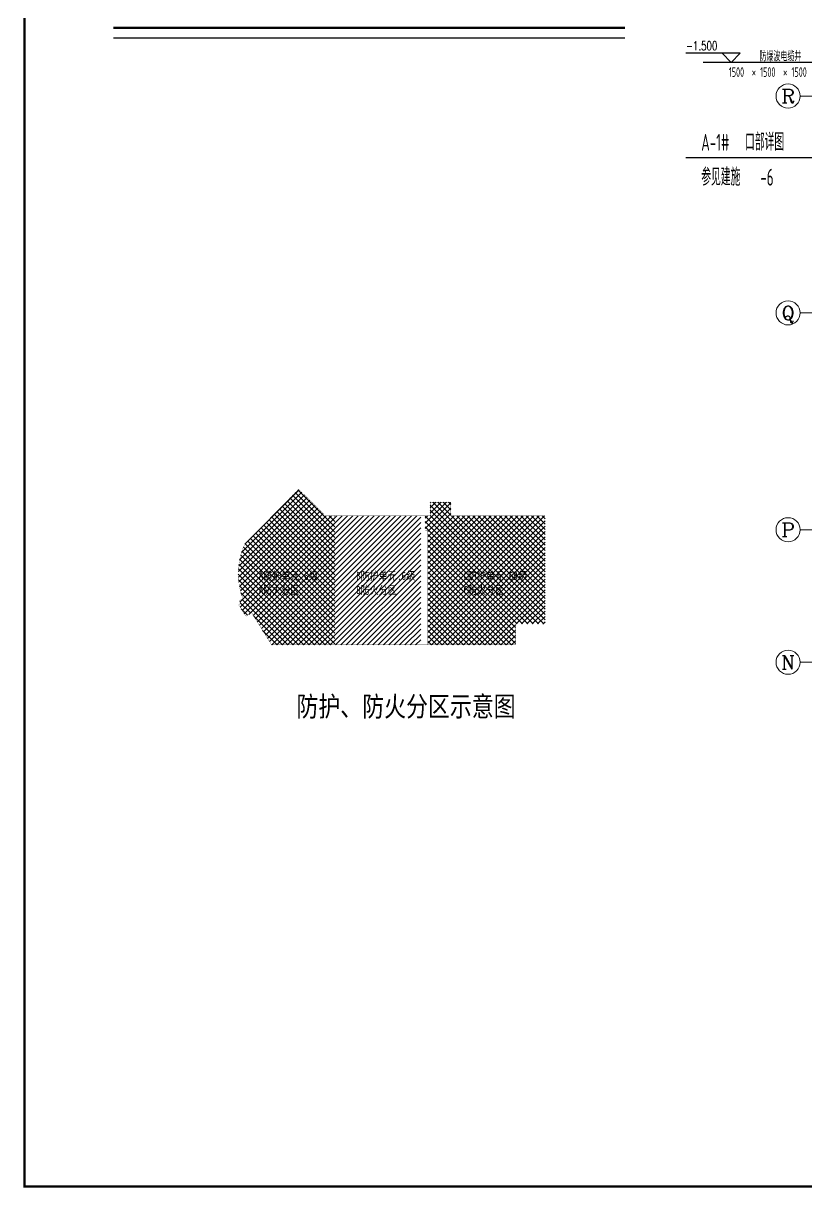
# Model space of a CAD drawing. Extents: x 1596194 to 1987057, y -212608 to 63160.
# Drawn here: x 1596194 to 1635195, y -58460 to -467 of the extents above; entities that cross this region are included whole.
import ezdxf
from ezdxf.enums import TextEntityAlignment as Align

# ---------------------------------------------------------------- set-up
doc = ezdxf.new("R2010")
doc.units = 0
doc.header["$LTSCALE"] = 100
doc.header["$MEASUREMENT"] = 0
doc.layers.get('0').update_dxf_attribs({"linetype": 'CONTINUOUS'})
for name, color, linetype in [('1', 8, 'CONTINUOUS'), ('AXIS_TEXT', 7, 'CONTINUOUS'), ('PUB_DIM', 3, 'CONTINUOUS'), ('PUB_TEXT', 30, 'CONTINUOUS')]:
    doc.layers.add(name, color=color, linetype=linetype)
doc.layers.add('AXIS', color=3, linetype='CONTINUOUS', lineweight=9)
doc.styles.add('_TCH_AXIS', font='COMPLEX.shx', dxfattribs={"width": 0.55})
doc.styles.add('_TCH_DIM', font='SIMPLEX', dxfattribs={"bigfont": 'GBCBIG'})
doc.styles.add('COMPLEX', font='COMPLEX.shx')
doc.styles.add('DIM_FONT', font='SYSZ.shx', dxfattribs={"width": 0.7, "bigfont": 'SYFS.shx'})
doc.styles.get("Standard").update_dxf_attribs({"font": 'SimSun.ttf', "width": 0.8})
pattern_1 = [(45, (-201056.6, 12462.23), (-132.582521, 132.582521), []), (135, (-201056.6, 12462.23), (-132.582521, -132.582521), [])]

# ---------------------------------------------------------------- blocks, each defined once
blk = doc.blocks.new('_AXISO')
blk.add_circle((0, 0), 0.5)
at = {"layer": 'AXIS_TEXT', "style": 'COMPLEX', "width": 1.041667}
blk.add_attdef('A', text='', height=0.56, dxfattribs=at).set_placement((-0.25, -0.28), (0.25, -0.28), align=Align.FIT)

msp = doc.modelspace()

# ---------------------------------------------------------------- hatches: boundary and pattern name
at = {"layer": '1'}
h = msp.add_hatch(dxfattribs=at)
h.set_pattern_fill('ANSI37', color=256, scale=1500, style=0)
h.set_pattern_definition(pattern_1)
h.paths.add_polyline_path([(1611697.46, -24999.641), (1611249.609, -24999.641), (1609902.35, -23672.051), (1607230.961, -26369.882), (1607135.755, -26593.407), (1607087.992, -26724.507), (1607039.424, -26877.626), (1606997.979, -27032.14), (1606969.265, -27159.86), (1606942.406, -27305.933), (1606919.942, -27466.613), (1606906.245, -27612.054), (1606906.915, -27713.733), (1606896.514, -27895.328), (1606904.33, -28112.062), (1606938.781, -28422.557), (1606977.854, -28614.257), (1607033.112, -28851.821), (1607097.657, -29054.639), (1607121.357, -29120.005), (1606939.228, -29233.754), (1607023.488, -29368.667), (1606915.628, -29436.066), (1607270.673, -30004.258), (1607559.01, -29824.085), (1608560.583, -31426.938), (1611697.46, -31426.938)])
edge = h.paths.add_edge_path(flags=0)
edge.add_line((1607821.172, -28990.524), (1608197.577, -28990.524))
edge.add_line((1608197.577, -28990.524), (1608197.577, -28405.714))
edge.add_line((1608197.577, -28405.714), (1607821.172, -28405.714))
edge.add_line((1607821.172, -28405.714), (1607821.172, -28990.524))
edge.add_line((1608014.779, -29083.562), (1609727.919, -29083.562))
edge.add_line((1609727.919, -29083.562), (1609727.919, -28299.384))
edge.add_line((1609727.919, -28299.384), (1608014.779, -28299.384))
edge.add_line((1608014.779, -28299.384), (1608014.779, -29083.562))
edge = h.paths.add_edge_path(flags=16)
edge.add_line((1607821.172, -28990.524), (1608197.577, -28990.524))
edge.add_line((1608197.577, -28990.524), (1608197.577, -28405.714))
edge.add_line((1608197.577, -28405.714), (1607821.172, -28405.714))
edge.add_line((1607821.172, -28405.714), (1607821.172, -28990.524))
edge.add_line((1608014.779, -29083.562), (1609727.919, -29083.562))
edge.add_line((1609727.919, -29083.562), (1609727.919, -28299.384))
edge.add_line((1609727.919, -28299.384), (1608014.779, -28299.384))
edge.add_line((1608014.779, -28299.384), (1608014.779, -29083.562))
edge = h.paths.add_edge_path(flags=0)
edge.add_line((1607821.172, -28282.86), (1608197.577, -28282.86))
edge.add_line((1608197.577, -28282.86), (1608197.577, -27698.05))
edge.add_line((1608197.577, -27698.05), (1607821.172, -27698.05))
edge.add_line((1607821.172, -27698.05), (1607821.172, -28282.86))
edge.add_line((1608014.779, -28373.683), (1609727.919, -28373.683))
edge.add_line((1609727.919, -28373.683), (1609727.919, -27589.506))
edge.add_line((1609727.919, -27589.506), (1608014.779, -27589.506))
edge.add_line((1608014.779, -27589.506), (1608014.779, -28373.683))
edge.add_line((1609846.631, -28365.376), (1610436.624, -28365.376))
edge.add_line((1610436.624, -28365.376), (1610436.624, -27684.205))
edge.add_line((1610436.624, -27684.205), (1609846.631, -27684.205))
edge.add_line((1609846.631, -27684.205), (1609846.631, -28365.376))
edge.add_line((1610287.01, -28365.376), (1610903.586, -28365.376))
edge.add_line((1610903.586, -28365.376), (1610903.586, -27604.458))
edge.add_line((1610903.586, -27604.458), (1610287.01, -27604.458))
edge.add_line((1610287.01, -27604.458), (1610287.01, -28365.376))
edge = h.paths.add_edge_path(flags=0)
edge.add_line((1607821.172, -28282.86), (1608197.577, -28282.86))
edge.add_line((1608197.577, -28282.86), (1608197.577, -27698.05))
edge.add_line((1608197.577, -27698.05), (1607821.172, -27698.05))
edge.add_line((1607821.172, -27698.05), (1607821.172, -28282.86))
edge.add_line((1608014.779, -28373.683), (1609727.919, -28373.683))
edge.add_line((1609727.919, -28373.683), (1609727.919, -27589.506))
edge.add_line((1609727.919, -27589.506), (1608014.779, -27589.506))
edge.add_line((1608014.779, -27589.506), (1608014.779, -28373.683))
edge.add_line((1609846.631, -28365.376), (1610436.624, -28365.376))
edge.add_line((1610436.624, -28365.376), (1610436.624, -27684.205))
edge.add_line((1610436.624, -27684.205), (1609846.631, -27684.205))
edge.add_line((1609846.631, -27684.205), (1609846.631, -28365.376))
edge.add_line((1610287.01, -28365.376), (1610903.586, -28365.376))
edge.add_line((1610903.586, -28365.376), (1610903.586, -27604.458))
edge.add_line((1610903.586, -27604.458), (1610287.01, -27604.458))
edge.add_line((1610287.01, -27604.458), (1610287.01, -28365.376))
edge = h.paths.add_edge_path(flags=16)
edge.add_line((1607821.172, -28282.86), (1608197.577, -28282.86))
edge.add_line((1608197.577, -28282.86), (1608197.577, -27698.05))
edge.add_line((1608197.577, -27698.05), (1607821.172, -27698.05))
edge.add_line((1607821.172, -27698.05), (1607821.172, -28282.86))
edge.add_line((1608014.779, -28373.683), (1609727.919, -28373.683))
edge.add_line((1609727.919, -28373.683), (1609727.919, -27589.506))
edge.add_line((1609727.919, -27589.506), (1608014.779, -27589.506))
edge.add_line((1608014.779, -27589.506), (1608014.779, -28373.683))
edge.add_line((1609846.631, -28365.376), (1610436.624, -28365.376))
edge.add_line((1610436.624, -28365.376), (1610436.624, -27684.205))
edge.add_line((1610436.624, -27684.205), (1609846.631, -27684.205))
edge.add_line((1609846.631, -27684.205), (1609846.631, -28365.376))
edge.add_line((1610287.01, -28365.376), (1610903.586, -28365.376))
edge.add_line((1610903.586, -28365.376), (1610903.586, -27604.458))
edge.add_line((1610903.586, -27604.458), (1610287.01, -27604.458))
edge.add_line((1610287.01, -27604.458), (1610287.01, -28365.376))
edge = h.paths.add_edge_path(flags=0)
edge.add_line((1607821.172, -28282.86), (1608197.577, -28282.86))
edge.add_line((1608197.577, -28282.86), (1608197.577, -27698.05))
edge.add_line((1608197.577, -27698.05), (1607821.172, -27698.05))
edge.add_line((1607821.172, -27698.05), (1607821.172, -28282.86))
edge.add_line((1608014.779, -28373.683), (1609727.919, -28373.683))
edge.add_line((1609727.919, -28373.683), (1609727.919, -27589.506))
edge.add_line((1609727.919, -27589.506), (1608014.779, -27589.506))
edge.add_line((1608014.779, -27589.506), (1608014.779, -28373.683))
edge.add_line((1609846.631, -28365.376), (1610436.624, -28365.376))
edge.add_line((1610436.624, -28365.376), (1610436.624, -27684.205))
edge.add_line((1610436.624, -27684.205), (1609846.631, -27684.205))
edge.add_line((1609846.631, -27684.205), (1609846.631, -28365.376))
edge.add_line((1610287.01, -28365.376), (1610903.586, -28365.376))
edge.add_line((1610903.586, -28365.376), (1610903.586, -27604.458))
edge.add_line((1610903.586, -27604.458), (1610287.01, -27604.458))
edge.add_line((1610287.01, -27604.458), (1610287.01, -28365.376))
h = msp.add_hatch(dxfattribs=at)
h.set_pattern_fill('ANSI37', color=256, scale=1500, style=0)
h.set_pattern_definition(pattern_1)
h.paths.add_polyline_path([(1622167.46, -24999.641), (1617482.46, -24999.641), (1617482.46, -24319.641), (1616447.46, -24319.641), (1616447.46, -24999.641), (1616207.46, -24999.641), (1616207.46, -25727.141), (1616333.049, -25727.141), (1616333.049, -31426.938), (1620697.46, -31426.938), (1620697.46, -30384.641), (1622167.46, -30384.641)])
edge = h.paths.add_edge_path(flags=0)
edge.add_line((1618013.028, -28989.97), (1618388.326, -28989.97))
edge.add_line((1618388.326, -28989.97), (1618388.326, -28408.483))
edge.add_line((1618388.326, -28408.483), (1618013.028, -28408.483))
edge.add_line((1618013.028, -28408.483), (1618013.028, -28989.97))
edge.add_line((1618206.082, -29083.562), (1619919.221, -29083.562))
edge.add_line((1619919.221, -29083.562), (1619919.221, -28299.384))
edge.add_line((1619919.221, -28299.384), (1618206.082, -28299.384))
edge.add_line((1618206.082, -28299.384), (1618206.082, -29083.562))
edge = h.paths.add_edge_path(flags=16)
edge.add_line((1618013.028, -28989.97), (1618388.326, -28989.97))
edge.add_line((1618388.326, -28989.97), (1618388.326, -28408.483))
edge.add_line((1618388.326, -28408.483), (1618013.028, -28408.483))
edge.add_line((1618013.028, -28408.483), (1618013.028, -28989.97))
edge.add_line((1618206.082, -29083.562), (1619919.221, -29083.562))
edge.add_line((1619919.221, -29083.562), (1619919.221, -28299.384))
edge.add_line((1619919.221, -28299.384), (1618206.082, -28299.384))
edge.add_line((1618206.082, -28299.384), (1618206.082, -29083.562))
edge = h.paths.add_edge_path(flags=0)
edge.add_line((1618013.028, -28282.306), (1618388.326, -28282.306))
edge.add_line((1618388.326, -28282.306), (1618388.326, -27700.819))
edge.add_line((1618388.326, -27700.819), (1618013.028, -27700.819))
edge.add_line((1618013.028, -27700.819), (1618013.028, -28282.306))
edge.add_line((1618206.082, -28373.683), (1619919.221, -28373.683))
edge.add_line((1619919.221, -28373.683), (1619919.221, -27589.506))
edge.add_line((1619919.221, -27589.506), (1618206.082, -27589.506))
edge.add_line((1618206.082, -27589.506), (1618206.082, -28373.683))
edge.add_line((1620037.933, -28365.376), (1620809.395, -28365.376))
edge.add_line((1620809.395, -28365.376), (1620809.395, -27684.205))
edge.add_line((1620809.395, -27684.205), (1620037.933, -27684.205))
edge.add_line((1620037.933, -27684.205), (1620037.933, -28365.376))
edge.add_line((1620705.148, -28365.376), (1621321.724, -28365.376))
edge.add_line((1621321.724, -28365.376), (1621321.724, -27604.458))
edge.add_line((1621321.724, -27604.458), (1620705.148, -27604.458))
edge.add_line((1620705.148, -27604.458), (1620705.148, -28365.376))
edge = h.paths.add_edge_path(flags=0)
edge.add_line((1618013.028, -28282.306), (1618388.326, -28282.306))
edge.add_line((1618388.326, -28282.306), (1618388.326, -27700.819))
edge.add_line((1618388.326, -27700.819), (1618013.028, -27700.819))
edge.add_line((1618013.028, -27700.819), (1618013.028, -28282.306))
edge.add_line((1618206.082, -28373.683), (1619919.221, -28373.683))
edge.add_line((1619919.221, -28373.683), (1619919.221, -27589.506))
edge.add_line((1619919.221, -27589.506), (1618206.082, -27589.506))
edge.add_line((1618206.082, -27589.506), (1618206.082, -28373.683))
edge.add_line((1620037.933, -28365.376), (1620809.395, -28365.376))
edge.add_line((1620809.395, -28365.376), (1620809.395, -27684.205))
edge.add_line((1620809.395, -27684.205), (1620037.933, -27684.205))
edge.add_line((1620037.933, -27684.205), (1620037.933, -28365.376))
edge.add_line((1620705.148, -28365.376), (1621321.724, -28365.376))
edge.add_line((1621321.724, -28365.376), (1621321.724, -27604.458))
edge.add_line((1621321.724, -27604.458), (1620705.148, -27604.458))
edge.add_line((1620705.148, -27604.458), (1620705.148, -28365.376))
edge = h.paths.add_edge_path(flags=16)
edge.add_line((1618013.028, -28282.306), (1618388.326, -28282.306))
edge.add_line((1618388.326, -28282.306), (1618388.326, -27700.819))
edge.add_line((1618388.326, -27700.819), (1618013.028, -27700.819))
edge.add_line((1618013.028, -27700.819), (1618013.028, -28282.306))
edge.add_line((1618206.082, -28373.683), (1619919.221, -28373.683))
edge.add_line((1619919.221, -28373.683), (1619919.221, -27589.506))
edge.add_line((1619919.221, -27589.506), (1618206.082, -27589.506))
edge.add_line((1618206.082, -27589.506), (1618206.082, -28373.683))
edge.add_line((1620037.933, -28365.376), (1620809.395, -28365.376))
edge.add_line((1620809.395, -28365.376), (1620809.395, -27684.205))
edge.add_line((1620809.395, -27684.205), (1620037.933, -27684.205))
edge.add_line((1620037.933, -27684.205), (1620037.933, -28365.376))
edge.add_line((1620705.148, -28365.376), (1621321.724, -28365.376))
edge.add_line((1621321.724, -28365.376), (1621321.724, -27604.458))
edge.add_line((1621321.724, -27604.458), (1620705.148, -27604.458))
edge.add_line((1620705.148, -27604.458), (1620705.148, -28365.376))
edge = h.paths.add_edge_path(flags=0)
edge.add_line((1618013.028, -28282.306), (1618388.326, -28282.306))
edge.add_line((1618388.326, -28282.306), (1618388.326, -27700.819))
edge.add_line((1618388.326, -27700.819), (1618013.028, -27700.819))
edge.add_line((1618013.028, -27700.819), (1618013.028, -28282.306))
edge.add_line((1618206.082, -28373.683), (1619919.221, -28373.683))
edge.add_line((1619919.221, -28373.683), (1619919.221, -27589.506))
edge.add_line((1619919.221, -27589.506), (1618206.082, -27589.506))
edge.add_line((1618206.082, -27589.506), (1618206.082, -28373.683))
edge.add_line((1620037.933, -28365.376), (1620809.395, -28365.376))
edge.add_line((1620809.395, -28365.376), (1620809.395, -27684.205))
edge.add_line((1620809.395, -27684.205), (1620037.933, -27684.205))
edge.add_line((1620037.933, -27684.205), (1620037.933, -28365.376))
edge.add_line((1620705.148, -28365.376), (1621321.724, -28365.376))
edge.add_line((1621321.724, -28365.376), (1621321.724, -27604.458))
edge.add_line((1621321.724, -27604.458), (1620705.148, -27604.458))
edge.add_line((1620705.148, -27604.458), (1620705.148, -28365.376))
h = msp.add_hatch(dxfattribs=at)
h.set_pattern_fill('ANSI31', color=256, scale=1500, style=0)
h.set_pattern_definition([(45, (-201056.6, 12462.23), (-132.582521, 132.582521), [])])
h.paths.add_polyline_path([(1615977.541, -24999.641), (1613497.46, -24999.641), (1611697.46, -24999.641), (1611697.46, -31426.938), (1615977.541, -31426.938)])
edge = h.paths.add_edge_path(flags=0)
edge.add_line((1612672.325, -28987.755), (1613043.192, -28987.755))
edge.add_line((1613043.192, -28987.755), (1613043.192, -28419.558))
edge.add_line((1613043.192, -28419.558), (1612672.325, -28419.558))
edge.add_line((1612672.325, -28419.558), (1612672.325, -28987.755))
edge.add_line((1612863.163, -29083.562), (1614576.303, -29083.562))
edge.add_line((1614576.303, -29083.562), (1614576.303, -28299.384))
edge.add_line((1614576.303, -28299.384), (1612863.163, -28299.384))
edge.add_line((1612863.163, -28299.384), (1612863.163, -29083.562))
edge = h.paths.add_edge_path(flags=16)
edge.add_line((1612672.325, -28987.755), (1613043.192, -28987.755))
edge.add_line((1613043.192, -28987.755), (1613043.192, -28419.558))
edge.add_line((1613043.192, -28419.558), (1612672.325, -28419.558))
edge.add_line((1612672.325, -28419.558), (1612672.325, -28987.755))
edge.add_line((1612863.163, -29083.562), (1614576.303, -29083.562))
edge.add_line((1614576.303, -29083.562), (1614576.303, -28299.384))
edge.add_line((1614576.303, -28299.384), (1612863.163, -28299.384))
edge.add_line((1612863.163, -28299.384), (1612863.163, -29083.562))
edge = h.paths.add_edge_path(flags=0)
edge.add_line((1612672.325, -28280.091), (1613043.192, -28280.091))
edge.add_line((1613043.192, -28280.091), (1613043.192, -27711.895))
edge.add_line((1613043.192, -27711.895), (1612672.325, -27711.895))
edge.add_line((1612672.325, -27711.895), (1612672.325, -28280.091))
edge.add_line((1612863.163, -28373.683), (1614576.303, -28373.683))
edge.add_line((1614576.303, -28373.683), (1614576.303, -27589.506))
edge.add_line((1614576.303, -27589.506), (1612863.163, -27589.506))
edge.add_line((1612863.163, -27589.506), (1612863.163, -28373.683))
edge.add_line((1614695.015, -28365.376), (1615285.008, -28365.376))
edge.add_line((1615285.008, -28365.376), (1615285.008, -27684.205))
edge.add_line((1615285.008, -27684.205), (1614695.015, -27684.205))
edge.add_line((1614695.015, -27684.205), (1614695.015, -28365.376))
edge.add_line((1615135.394, -28365.376), (1615751.97, -28365.376))
edge.add_line((1615751.97, -28365.376), (1615751.97, -27604.458))
edge.add_line((1615751.97, -27604.458), (1615135.394, -27604.458))
edge.add_line((1615135.394, -27604.458), (1615135.394, -28365.376))
edge = h.paths.add_edge_path(flags=0)
edge.add_line((1612672.325, -28280.091), (1613043.192, -28280.091))
edge.add_line((1613043.192, -28280.091), (1613043.192, -27711.895))
edge.add_line((1613043.192, -27711.895), (1612672.325, -27711.895))
edge.add_line((1612672.325, -27711.895), (1612672.325, -28280.091))
edge.add_line((1612863.163, -28373.683), (1614576.303, -28373.683))
edge.add_line((1614576.303, -28373.683), (1614576.303, -27589.506))
edge.add_line((1614576.303, -27589.506), (1612863.163, -27589.506))
edge.add_line((1612863.163, -27589.506), (1612863.163, -28373.683))
edge.add_line((1614695.015, -28365.376), (1615285.008, -28365.376))
edge.add_line((1615285.008, -28365.376), (1615285.008, -27684.205))
edge.add_line((1615285.008, -27684.205), (1614695.015, -27684.205))
edge.add_line((1614695.015, -27684.205), (1614695.015, -28365.376))
edge.add_line((1615135.394, -28365.376), (1615751.97, -28365.376))
edge.add_line((1615751.97, -28365.376), (1615751.97, -27604.458))
edge.add_line((1615751.97, -27604.458), (1615135.394, -27604.458))
edge.add_line((1615135.394, -27604.458), (1615135.394, -28365.376))
edge = h.paths.add_edge_path(flags=16)
edge.add_line((1612672.325, -28280.091), (1613043.192, -28280.091))
edge.add_line((1613043.192, -28280.091), (1613043.192, -27711.895))
edge.add_line((1613043.192, -27711.895), (1612672.325, -27711.895))
edge.add_line((1612672.325, -27711.895), (1612672.325, -28280.091))
edge.add_line((1612863.163, -28373.683), (1614576.303, -28373.683))
edge.add_line((1614576.303, -28373.683), (1614576.303, -27589.506))
edge.add_line((1614576.303, -27589.506), (1612863.163, -27589.506))
edge.add_line((1612863.163, -27589.506), (1612863.163, -28373.683))
edge.add_line((1614695.015, -28365.376), (1615285.008, -28365.376))
edge.add_line((1615285.008, -28365.376), (1615285.008, -27684.205))
edge.add_line((1615285.008, -27684.205), (1614695.015, -27684.205))
edge.add_line((1614695.015, -27684.205), (1614695.015, -28365.376))
edge.add_line((1615135.394, -28365.376), (1615751.97, -28365.376))
edge.add_line((1615751.97, -28365.376), (1615751.97, -27604.458))
edge.add_line((1615751.97, -27604.458), (1615135.394, -27604.458))
edge.add_line((1615135.394, -27604.458), (1615135.394, -28365.376))
edge = h.paths.add_edge_path(flags=0)
edge.add_line((1612672.325, -28280.091), (1613043.192, -28280.091))
edge.add_line((1613043.192, -28280.091), (1613043.192, -27711.895))
edge.add_line((1613043.192, -27711.895), (1612672.325, -27711.895))
edge.add_line((1612672.325, -27711.895), (1612672.325, -28280.091))
edge.add_line((1612863.163, -28373.683), (1614576.303, -28373.683))
edge.add_line((1614576.303, -28373.683), (1614576.303, -27589.506))
edge.add_line((1614576.303, -27589.506), (1612863.163, -27589.506))
edge.add_line((1612863.163, -27589.506), (1612863.163, -28373.683))
edge.add_line((1614695.015, -28365.376), (1615285.008, -28365.376))
edge.add_line((1615285.008, -28365.376), (1615285.008, -27684.205))
edge.add_line((1615285.008, -27684.205), (1614695.015, -27684.205))
edge.add_line((1614695.015, -27684.205), (1614695.015, -28365.376))
edge.add_line((1615135.394, -28365.376), (1615751.97, -28365.376))
edge.add_line((1615751.97, -28365.376), (1615751.97, -27604.458))
edge.add_line((1615751.97, -27604.458), (1615135.394, -27604.458))
edge.add_line((1615135.394, -27604.458), (1615135.394, -28365.376))

# ---------------------------------------------------------------- linework, layer by layer
at = {"color": 50, "linetype": 'Continuous', "const_width": 120}
msp.add_lwpolyline([(1814653.98, -58400.234), (1596253.98, -58400.234), (1596253.98, 63099.766), (1814653.98, 63099.766)], close=True, dxfattribs=at)
at = {"layer": 'AXIS'}
for p, q in [((1638383.856, -4089.869), (1634868.325, -4089.869)), ((1638383.856, -14889.869), (1634868.325, -14889.869)), ((1638383.856, -25689.869), (1634868.325, -25689.869)), ((1638383.856, -32289.869), (1634868.325, -32289.869))]:
    msp.add_line(p, q, dxfattribs=at)
at = {"layer": 'PUB_DIM'}
for p, q in [((1631881.689, -1961.757), (1629181.689, -1961.757)), ((1631431.689, -2411.757), (1630981.689, -1961.757)), ((1631431.689, -2411.757), (1631881.689, -1961.757))]:
    msp.add_line(p, q, dxfattribs=at)
at = {"layer": 'PUB_TEXT'}
for p, q in [((1600677.927, -1193.063), (1626141.1, -1193.063)), ((1636972.429, -2411.757), (1630045.073, -2411.757)), ((1638517.152, -7175.384), (1629171.755, -7175.384))]:
    msp.add_line(p, q, dxfattribs=at)
for points, const_width in [([(1600677.927, -693.063), (1626141.1, -693.063)], 100), ([(1611697.46, -24999.641), (1611697.46, -31426.938)], 10), ([(1615977.541, -31426.938), (1615977.541, -24999.641)], 10), ([(1616207.46, -24999.641), (1616207.46, -25727.141), (1616333.049, -25727.141), (1616333.049, -31426.938)], 10)]:
    msp.add_lwpolyline(points, dxfattribs=dict(at, const_width=const_width))
at = {"layer": 'PUB_TEXT', "const_width": 10}
msp.add_lwpolyline([(1622137.46, -24999.641), (1617482.46, -24999.641), (1617482.46, -24319.641), (1616447.46, -24319.641), (1616447.46, -24999.641), (1613497.46, -24999.641), (1611249.609, -24999.641), (1609902.35, -23672.051), (1607230.961, -26369.882), (1607135.755, -26593.407), (1607087.992, -26724.507), (1607039.424, -26877.626), (1606997.979, -27032.14), (1606969.265, -27159.86), (1606942.406, -27305.933), (1606919.942, -27466.613), (1606906.245, -27612.054), (1606906.915, -27713.733), (1606896.514, -27895.328), (1606904.33, -28112.062), (1606938.781, -28422.557), (1606977.854, -28614.257), (1607033.112, -28851.821), (1607097.657, -29054.639), (1607121.357, -29120.005), (1606939.228, -29233.754), (1607023.488, -29368.667), (1606915.628, -29436.066), (1607270.673, -30004.258), (1607559.01, -29824.085), (1608560.583, -31426.938), (1620697.46, -31426.938), (1620697.46, -30384.641), (1622167.46, -30384.641), (1622167.46, -24999.641)], close=True, dxfattribs=at)

# ---------------------------------------------------------------- block references
at = {"layer": 'AXIS'}
ref = msp.add_blockref('_AXISO', (1634268.325, -4089.869), dxfattribs=dict(at, xscale=1200, yscale=1200, zscale=1200))
ref.add_attrib('A', 'R', dxfattribs={"layer": 'AXIS_TEXT', "height": 678.823, "style": '_TCH_AXIS', "width": 1.166667}).set_placement((1633928.914, -4429.28), (1634607.736, -4429.28), align=Align.FIT)
ref = msp.add_blockref('_AXISO', (1634268.325, -14889.869), dxfattribs=dict(at, xscale=1200, yscale=1200, zscale=1200))
ref.add_attrib('A', 'Q', dxfattribs={"layer": 'AXIS_TEXT', "height": 678.823, "style": '_TCH_AXIS', "width": 1.3125}).set_placement((1633928.914, -15229.28), (1634607.736, -15229.28), align=Align.FIT)
ref = msp.add_blockref('_AXISO', (1634268.325, -25689.869), dxfattribs=dict(at, xscale=1200, yscale=1200, zscale=1200))
ref.add_attrib('A', 'P', dxfattribs={"layer": 'AXIS_TEXT', "height": 678.823, "style": '_TCH_AXIS', "width": 1.235294}).set_placement((1633928.914, -26029.28), (1634607.736, -26029.28), align=Align.FIT)
ref = msp.add_blockref('_AXISO', (1634268.325, -32289.869), dxfattribs=dict(at, xscale=1200, yscale=1200, zscale=1200))
ref.add_attrib('A', 'N', dxfattribs={"layer": 'AXIS_TEXT', "height": 678.823, "style": '_TCH_AXIS', "width": 1.105263}).set_placement((1633928.914, -32629.28), (1634607.736, -32629.28), align=Align.FIT)

# ---------------------------------------------------------------- texts
at = {"layer": 'PUB_TEXT'}
for s, height, style, width, p in [('-1.500', 446.25, '_TCH_DIM', 0.705882, (1629181.689, -1811.757)), ('防爆波电缆井', 496.063, 'DIM_FONT', 0.7, (1632844.85, -2356.767)), ('1500', 480, 'DIM_FONT', 0.65625, (1631319.89, -3137.048)), ('×', 496.063, 'DIM_FONT', 0.7, (1632459.89, -3137.048)), ('1500', 480, 'DIM_FONT', 0.65625, (1632879.89, -3137.048)), ('×', 496.063, 'DIM_FONT', 0.7, (1634019.89, -3137.048)), ('1500', 480, 'DIM_FONT', 0.65625, (1634439.89, -3137.048)), ('A-1#', 840, 'DIM_FONT', 0.65625, (1629946.527, -6813.901)), ('口部详图', 868.1102, 'DIM_FONT', 0.7, (1632125.277, -6813.901)), ('参见建施', 868.1102, 'DIM_FONT', 0.7, (1629946.527, -8553.08)), ('-6', 840, 'DIM_FONT', 0.65625, (1632886.527, -8553.08))]:
    msp.add_text(s, height=height, dxfattribs=dict(at, style=style, width=width)).set_placement(p)
at = {"layer": 'PUB_TEXT', "width": 0.8}
for s, height, p in [('A', 398.734, (1607918.64, -28185.392)), ('防护单元', 398.7342, (1608145.476, -28185.392)), (',6', 398.7342, (1609960.159, -28185.392)), ('级', 398.734, (1610413.83, -28185.392)), ('B', 398.734, (1612767.024, -28185.392)), ('防护单元', 398.7342, (1612993.859, -28185.392)), (',6', 398.7342, (1614808.543, -28185.392)), ('级', 398.734, (1615262.214, -28185.392)), ('C', 398.734, (1618109.943, -28185.392)), ('防护单元', 398.7342, (1618336.778, -28185.392)), (',6B', 398.7342, (1620151.462, -28185.392)), ('级', 398.734, (1620831.968, -28185.392)), ('A', 398.734, (1607918.64, -28893.055)), ('防火分区', 398.7342, (1608145.476, -28893.055)), ('B', 398.734, (1612767.024, -28893.055)), ('防火分区', 398.7342, (1612993.859, -28893.055)), ('C', 398.734, (1618109.943, -28893.055)), ('防火分区', 398.7342, (1618336.778, -28893.055))]:
    msp.add_text(s, height=height, dxfattribs=at).set_placement(p)
msp.add_text('防护、防火分区示意图', height=1000, dxfattribs=at).set_placement((1615248.427, -34466.159), align=Align.MIDDLE)

doc.saveas('drawing.dxf')
